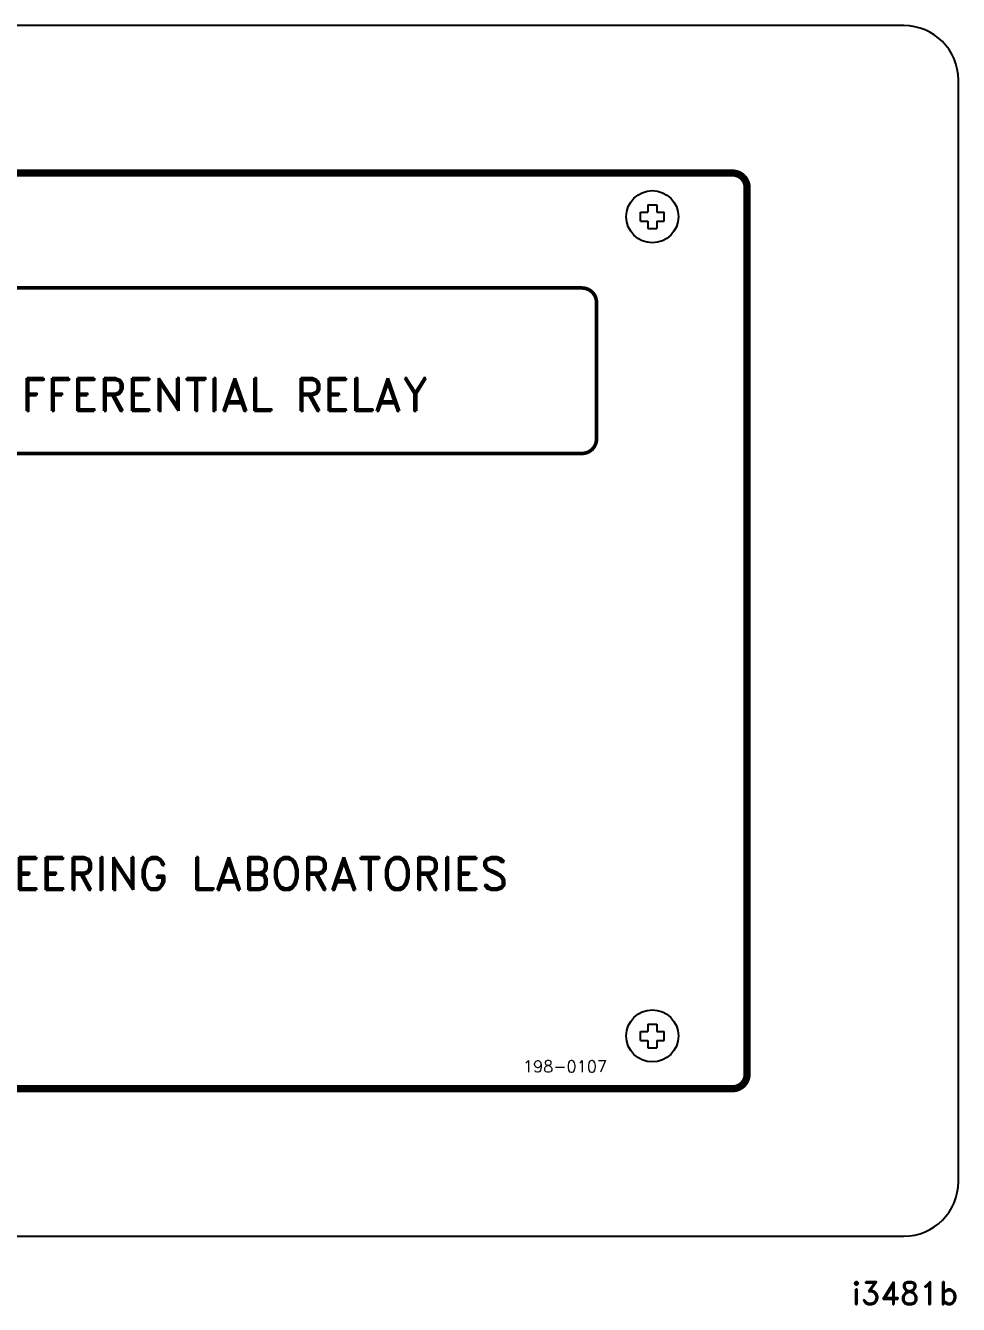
# Model space of a CAD drawing. Extents: x 1.8 to 21.6, y 5 to 12.
# Drawn here: x 16.53 to 21.65, y 5.01 to 12.04 of the extents above; entities that cross this region are included whole.
import ezdxf
from ezdxf.enums import TextEntityAlignment as Align

# ---------------------------------------------------------------- set-up
doc = ezdxf.new("R2010")
doc.units = 0
doc.header["$MEASUREMENT"] = 0
doc.layers.get('0').update_dxf_attribs({"linetype": 'CONTINUOUS'})
doc.layers.add('DWG', color=7, linetype='CONTINUOUS')
doc.styles.add('ROMAND', font='ROMAND', dxfattribs={"width": 0.875})
doc.styles.add('ROMANS', font='ROMANS')

msp = doc.modelspace()

# ---------------------------------------------------------------- linework, layer by layer
for p, q in [((21.35, 12.04), (2.15, 12.04)), ((21.65, 5.69), (21.65, 11.74)), ((19.945, 11.0551), (19.995, 11.0551)), ((19.945, 11.0551), (19.945, 11.015)), ((19.995, 11.0551), (19.995, 11.015)), ((19.9049, 11.015), (19.945, 11.015)), ((19.9049, 10.965), (19.9049, 11.015)), ((19.9049, 10.965), (19.945, 10.965)), ((19.945, 10.965), (19.945, 10.9249)), ((19.995, 11.015), (20.0351, 11.015)), ((19.995, 10.965), (20.0351, 10.965)), ((19.995, 10.965), (19.995, 10.9249)), ((20.0351, 10.965), (20.0351, 11.015)), ((19.945, 10.9249), (19.995, 10.9249)), ((19.945, 6.5551), (19.995, 6.5551)), ((19.945, 6.5551), (19.945, 6.515)), ((19.995, 6.5551), (19.995, 6.515)), ((19.9049, 6.515), (19.945, 6.515)), ((19.9049, 6.465), (19.9049, 6.515)), ((19.9049, 6.465), (19.945, 6.465)), ((19.945, 6.465), (19.945, 6.4249)), ((19.995, 6.515), (20.0351, 6.515)), ((19.995, 6.465), (20.0351, 6.465)), ((19.995, 6.465), (19.995, 6.4249)), ((20.0351, 6.465), (20.0351, 6.515)), ((19.945, 6.4249), (19.995, 6.4249)), ((2.15, 5.39), (21.35, 5.39))]:
    msp.add_line(p, q)
at = {"const_width": 0.04}
msp.add_lwpolyline([(20.49, 6.28), (20.49, 11.15, 0.414214), (20.41, 11.23), (3.09, 11.23, 0.414214), (3.01, 11.15), (3.01, 6.28, 0.414214), (3.09, 6.2), (20.41, 6.2, 0.414214)], format="xyb", close=True, dxfattribs=at)
at = {"const_width": 0.02, "elevation": 0.1}
msp.add_lwpolyline([(13.9597, 10.5986), (19.5835, 10.5986, -0.414214), (19.6635, 10.5186), (19.6635, 9.7695, -0.414214), (19.5835, 9.6895), (13.9597, 9.6895, -0.414214), (13.8797, 9.7695), (13.8797, 10.5186, -0.414214)], format="xyb", close=True, dxfattribs=at)
for centre in [(19.97, 10.99), (19.97, 6.49)]:
    msp.add_circle(centre, 0.1432)
for centre, start, end in [((21.35, 11.74), 0, 90), ((21.35, 5.69), 270, 0)]:
    msp.add_arc(centre, 0.3, start, end)

# ---------------------------------------------------------------- texts
for s, height, style, p in [('HIGH-IMPEDANCE DIFFERENTIAL RELAY', 0.18, 'ROMAND', (14.0365, 9.9233, 0.1)), ('SCHWEITZER ENGINEERING LABORATORIES', 0.18, 'ROMAND', (14.1342, 7.2917)), ('198-0107', 0.065, 'ROMANS', (19.2592, 6.29))]:
    msp.add_text(s, height=height, dxfattribs=dict(style=style)).set_placement(p)
at = {"layer": 'DWG', "style": 'ROMAND'}
msp.add_text('i3481b', height=0.125, dxfattribs=at).set_placement((21.65, 5.015), align=Align.RIGHT)

doc.saveas('drawing.dxf')
